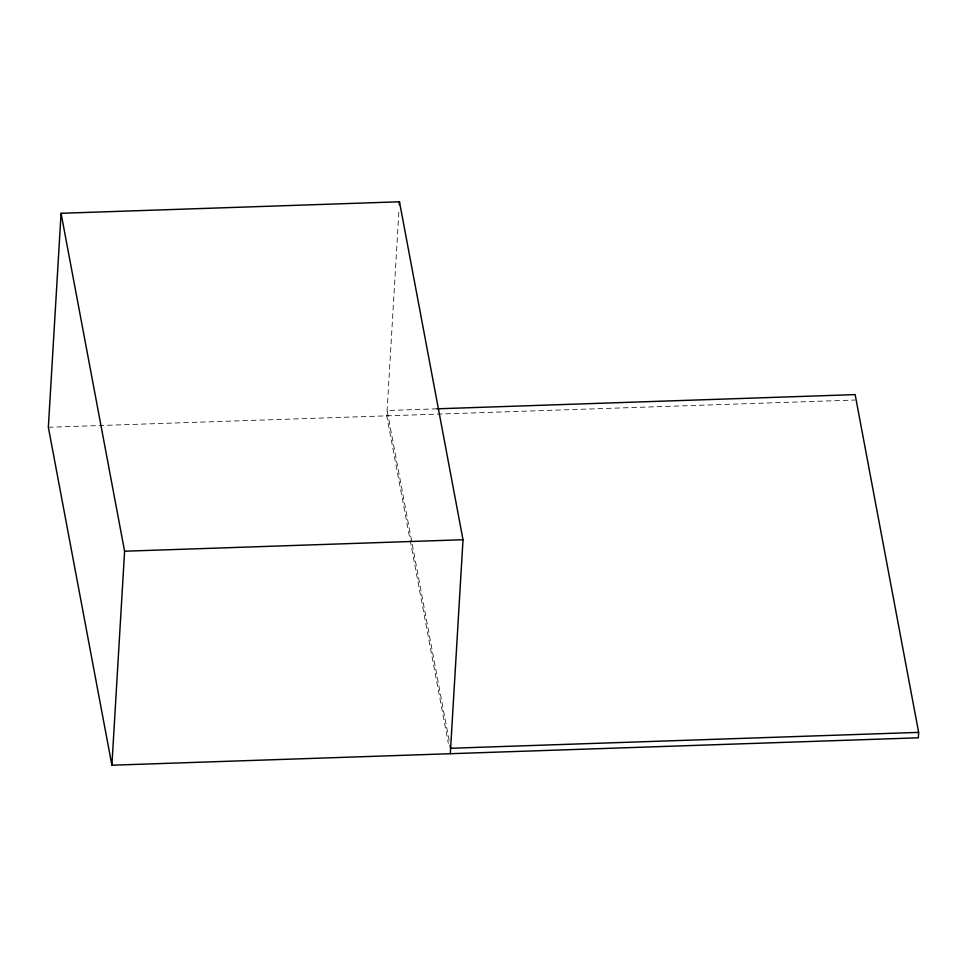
<?xml version="1.0" encoding="UTF-8"?>
<svg xmlns="http://www.w3.org/2000/svg" width="967" height="967" viewBox="0 0 967 967"><rect width="100%" height="100%" fill="white"/><g stroke="black" fill="none" stroke-linecap="round" stroke-linejoin="round"><path stroke-width="0.73" stroke-dasharray="4.83 3.63" d="M398.839 212.305L386.788 415.943L409.899 538.897M436.927 408.823L387.114 410.516L449.498 742.354M48.35 427.269L854.816 400.036M410.189 540.384L448.35 743.345"/><path stroke-width="1.45" d="M450.296 753.704L463.012 539.731L399.468 201.789L61.066 213.296L48.35 427.269L111.894 765.211L918.324 737.809L918.65 732.382L855.142 394.609L436.927 408.823M111.894 765.211L124.598 551.226L61.066 213.296M399.286 204.799L399.468 201.789M124.598 551.226L463.012 539.731M918.65 732.382L450.622 748.277L450.054 745.315"/></g></svg>
